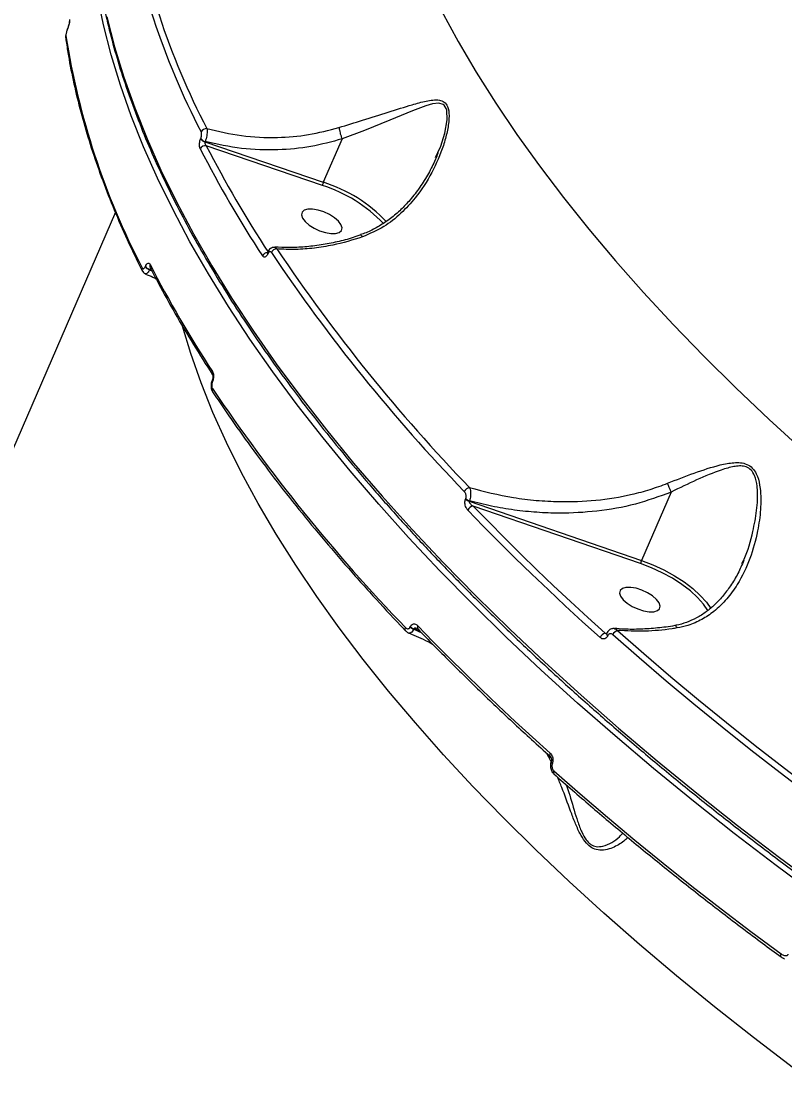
# Model space of a CAD drawing. Header units: millimetres. Extents: x -6521 to 6343, y -6174 to 4868.
# Drawn here: x -4363.9 to -4206, y -218.1 to 4.2 of the extents above; entities that cross this region are included whole.
import ezdxf

# ---------------------------------------------------------------- set-up
doc = ezdxf.new("R2010")
doc.units = ezdxf.units.MM
for name, color, linetype in [('DIKOM_ОБЪЕКТ', 7, 'Continuous'), ('DIKOM_РАЗМЕР_ЗОНА', 7, 'Continuous'), ('DIKOM_РАЗМЕР_ОБЪЕКТА', 7, 'Continuous')]:
    doc.layers.add(name, color=color, linetype=linetype)
doc.styles.add('style1', font='arial.ttf', dxfattribs={"width": 0.8})
doc.dimstyles.new('1-50', dxfattribs={"dimtxt": 300, "dimasz": 200, "dimexe": 100, "dimexo": 0, "dimgap": 100, "dimtad": 1, "dimtxsty": 'style1', "dimcen": 200, "dimclrd": 7, "dimclre": 7, "dimclrt": 7, "dimadec": 1, "dimazin": 2, "dimtfac": 1, "dimtmove": 0, "dimatfit": 2, "dimfxl": 0, "dimlwd": 25, "dimlwe": 18, "dimarcsym": 0})

# ---------------------------------------------------------------- blocks, each defined once
blk = doc.blocks.new('*D11')
at = {"layer": 'Defpoints', "color": 0, "transparency": 16777216}
for p in [(2818.82, 364.95), (-5102.52, -1661.02), (-5102.52, -4861.8)]:
    blk.add_point(p, dxfattribs=at)
at = {"layer": 'DIKOM_РАЗМЕР_ОБЪЕКТА', "color": 7, "lineweight": 18, "transparency": 16777216}
for p, q in [((2818.82, 364.95), (2818.82, -4961.8)), ((-5102.52, -1661.02), (-5102.52, -4961.8))]:
    blk.add_line(p, q, dxfattribs=at)
at = {"layer": 'DIKOM_РАЗМЕР_ОБЪЕКТА', "color": 7, "lineweight": 25, "transparency": 16777216}
blk.add_line((2618.82, -4861.8), (-4902.52, -4861.8), dxfattribs=at)
at = {"layer": 'DIKOM_РАЗМЕР_ОБЪЕКТА', "color": 7, "transparency": 16777216}
for points in [[(-4902.52, -4828.46), (-4902.52, -4895.13), (-5102.52, -4861.8)], [(2618.82, -4828.46), (2618.82, -4895.13), (2818.82, -4861.8)]]:
    blk.add_solid(points, dxfattribs=at)
at = {"layer": 'DIKOM_РАЗМЕР_ОБЪЕКТА', "color": 7, "transparency": 16777216, "insert": (-736, -4608.63), "char_height": 300, "attachment_point": 5, "style": 'style1'}
blk.add_mtext('7900', dxfattribs=at)
blk = doc.blocks.new('*D13')
at = {"layer": 'Defpoints', "color": 0, "transparency": 16777216}
for p in [(1683.24, 4867.99), (-4359.52, -3960.36), (6242.61, -3960.36)]:
    blk.add_point(p, dxfattribs=at)
at = {"layer": 'DIKOM_РАЗМЕР_ЗОНА', "color": 7, "lineweight": 18, "transparency": 16777216}
for p, q in [((1683.24, 4867.99), (6342.61, 4867.99)), ((-4359.52, -3960.36), (6342.61, -3960.36))]:
    blk.add_line(p, q, dxfattribs=at)
at = {"layer": 'DIKOM_РАЗМЕР_ЗОНА', "color": 7, "lineweight": 25, "transparency": 16777216}
blk.add_line((6242.61, 4667.99), (6242.61, -3760.36), dxfattribs=at)
at = {"layer": 'DIKOM_РАЗМЕР_ЗОНА', "color": 7, "transparency": 16777216}
for points in [[(6209.28, 4667.99), (6275.95, 4667.99), (6242.61, 4867.99)], [(6209.28, -3760.36), (6275.95, -3760.36), (6242.61, -3960.36)]]:
    blk.add_solid(points, dxfattribs=at)
at = {"layer": 'DIKOM_РАЗМЕР_ЗОНА', "color": 7, "transparency": 16777216, "insert": (5989.44, 630.24), "char_height": 300, "attachment_point": 5, "rotation": 90, "style": 'style1'}
blk.add_mtext('8850', dxfattribs=at)
blk = doc.blocks.new('*D14')
at = {"layer": 'Defpoints', "color": 0, "transparency": 16777216}
for p in [(4318.82, 257.45), (-6520.67, -1799.21), (4318.82, -6073.51)]:
    blk.add_point(p, dxfattribs=at)
at = {"layer": 'DIKOM_РАЗМЕР_ЗОНА', "color": 7, "lineweight": 18, "transparency": 16777216}
for p, q in [((4318.82, 257.45), (4318.82, -6173.51)), ((-6520.67, -1799.21), (-6520.67, -6173.51))]:
    blk.add_line(p, q, dxfattribs=at)
at = {"layer": 'DIKOM_РАЗМЕР_ЗОНА', "color": 7, "lineweight": 25, "transparency": 16777216}
blk.add_line((-6320.67, -6073.51), (4118.82, -6073.51), dxfattribs=at)
at = {"layer": 'DIKOM_РАЗМЕР_ЗОНА', "color": 7, "transparency": 16777216}
for points in [[(-6320.67, -6040.18), (-6320.67, -6106.84), (-6520.67, -6073.51)], [(4118.82, -6040.18), (4118.82, -6106.84), (4318.82, -6073.51)]]:
    blk.add_solid(points, dxfattribs=at)
at = {"layer": 'DIKOM_РАЗМЕР_ЗОНА', "color": 7, "transparency": 16777216, "insert": (-430.65, -5820.34), "char_height": 300, "attachment_point": 5, "style": 'style1'}
blk.add_mtext('10850', dxfattribs=at)

msp = doc.modelspace()

# ---------------------------------------------------------------- linework, layer by layer
at = {"layer": 'DIKOM_ОБЪЕКТ', "color": 7, "linetype": 'Continuous', "lineweight": 15}
for p, q in [((-4354.413, 2.631), (-4354.442, 2.565)), ((-4354.399, 2.746), (-4354.428, 2.68)), ((-4326.829, -20.059), (-4326.801, -19.993)), ((-4325.915, -20.624), (-4325.944, -20.69)), ((-4325.944, -20.69), (-4301.441, -29.074)), ((-4301.624, -29.719), (-4325.683, -21.487)), ((-4297.55, -20.088), (-4301.441, -29.074)), ((-4278.198, -23.937), (-4277.739, -22.919)), ((-4344.488, -35.263), (-4460.94, -304.155)), ((-4312.984, -43.581), (-4313.004, -43.626)), ((-4312.926, -43.869), (-4312.946, -43.915)), ((-4338.295, -46.535), (-4338.267, -46.469)), ((-4337.381, -47.1), (-4337.41, -47.166)), ((-4337.41, -47.166), (-4336.924, -47.415)), ((-4337.025, -47.222), (-4337.381, -47.1)), ((-4324.441, -70.036), (-4324.461, -70.081)), ((-4324.384, -70.325), (-4324.403, -70.37)), ((-4229.447, -93.211), (-4235.581, -107.373)), ((-4272, -94.644), (-4271.963, -94.559)), ((-4271.212, -95.011), (-4271.249, -95.096)), ((-4271.249, -95.096), (-4235.581, -107.373)), ((-4235.765, -108.018), (-4270.413, -96.092)), ((-4214.782, -108.014), (-4214.441, -107.336)), ((-4283.475, -121.139), (-4283.438, -121.054)), ((-4282.686, -121.506), (-4282.723, -121.591)), ((-4282.723, -121.591), (-4281.069, -122.355)), ((-4281.496, -121.915), (-4282.686, -121.506)), ((-4243.084, -122.425), (-4242.774, -122.47)), ((-4242.807, -122.487), (-4242.818, -122.514)), ((-4242.581, -122.964), (-4242.593, -122.991)), ((-4254.735, -148.062), (-4255.138, -147.328)), ((-4254.335, -148.938), (-4254.735, -148.062)), ((-4254.256, -148.924), (-4254.268, -148.951)), ((-4254.031, -149.401), (-4254.042, -149.428))]:
    msp.add_line(p, q, dxfattribs=at)
at = {"layer": 'DIKOM_ОБЪЕКТ', "color": 7, "linetype": 'Continuous', "lineweight": 15, "flags": 128}
for points in [[(-4198.842, -177.076), (-4207.719, -170.502), (-4216.386, -163.872), (-4224.836, -157.191), (-4233.06, -150.465), (-4241.053, -143.699), (-4248.806, -136.899), (-4256.315, -130.071), (-4263.572, -123.221), (-4270.572, -116.354), (-4277.308, -109.477), (-4283.775, -102.594), (-4289.968, -95.712), (-4295.881, -88.837), (-4301.509, -81.974), (-4306.847, -75.13), (-4311.891, -68.309), (-4316.638, -61.518), (-4321.081, -54.762), (-4325.219, -48.047), (-4329.048, -41.379), (-4332.563, -34.763), (-4335.763, -28.206), (-4338.645, -21.711), (-4341.206, -15.286), (-4343.444, -8.935), (-4345.357, -2.663), (-4346.943, 3.523), (-4348.202, 9.619)], [(-4346.228, 5.174), (-4344.642, -1.013), (-4342.729, -7.284), (-4340.491, -13.635), (-4337.93, -20.061), (-4335.049, -26.555), (-4331.848, -33.113), (-4328.333, -39.729), (-4324.504, -46.396), (-4320.367, -53.111), (-4315.923, -59.867), (-4311.177, -66.658), (-4306.132, -73.479), (-4300.794, -80.324), (-4295.166, -87.187), (-4289.253, -94.062), (-4283.061, -100.944), (-4276.593, -107.826), (-4269.857, -114.704), (-4262.857, -121.571), (-4255.6, -128.421), (-4248.091, -135.249), (-4240.338, -142.048), (-4232.345, -148.814), (-4224.121, -155.54), (-4215.672, -162.222), (-4207.005, -168.852), (-4198.127, -175.426)], [(-4276.954, 6.444), (-4273.524, 0.108), (-4269.781, -6.279), (-4265.729, -12.711), (-4261.37, -19.183), (-4256.709, -25.687), (-4251.75, -32.219), (-4246.498, -38.772), (-4240.958, -45.34), (-4235.135, -51.916), (-4229.035, -58.496), (-4222.662, -65.072), (-4216.023, -71.639), (-4209.124, -78.19), (-4201.972, -84.719)], [(-4354.429, 2.677), (-4354.441, 2.639), (-4354.442, 2.565)], [(-4354.398, 2.749), (-4354.412, 2.705), (-4354.413, 2.631)], [(-4277.739, -22.919), (-4277.142, -21.593), (-4276.315, -18.897), (-4275.812, -16.156), (-4275.882, -14.153), (-4275.99, -13.798), (-4276.448, -13.109), (-4276.628, -12.976), (-4277.56, -12.72), (-4278.819, -12.857), (-4280.195, -13.243), (-4282.958, -14.277), (-4287.644, -16.205), (-4292.9, -18.314), (-4297.549, -20.086), (-4297.549, -20.086), (-4297.549, -20.086)], [(-4302.538, -34.828), (-4303.671, -34.637), (-4304.651, -34.65), (-4305.397, -34.867), (-4305.849, -35.269), (-4305.971, -35.824), (-4305.753, -36.487), (-4305.212, -37.205), (-4304.393, -37.919), (-4303.361, -38.571), (-4302.201, -39.109), (-4301.006, -39.489), (-4299.872, -39.68), (-4298.893, -39.667), (-4298.147, -39.45), (-4297.695, -39.048), (-4297.573, -38.493), (-4297.791, -37.83), (-4298.331, -37.112), (-4299.151, -36.398), (-4300.182, -35.746), (-4301.343, -35.208), (-4302.538, -34.828)], [(-4204.076, -212.481), (-4212.391, -206.151), (-4220.488, -199.769), (-4228.36, -193.341), (-4235.999, -186.873), (-4243.398, -180.372), (-4250.55, -173.843), (-4257.448, -167.292), (-4264.087, -160.725), (-4270.46, -154.149), (-4276.561, -147.569), (-4282.384, -140.993), (-4287.924, -134.425), (-4293.175, -127.872), (-4298.134, -121.34), (-4302.795, -114.835), (-4307.154, -108.364), (-4311.207, -101.932), (-4314.95, -95.545), (-4318.379, -89.209), (-4321.492, -82.93), (-4324.286, -76.714), (-4326.757, -70.567), (-4328.904, -64.494), (-4330.631, -58.838)], [(-4244.137, -123.328), (-4247.768, -120.044), (-4251.341, -116.754), (-4254.856, -113.459), (-4258.311, -110.16), (-4261.707, -106.857), (-4265.043, -103.551), (-4268.318, -100.242), (-4271.531, -96.932)], [(-4270.413, -96.092), (-4267.208, -99.395), (-4263.941, -102.695), (-4260.613, -105.994), (-4257.225, -109.289), (-4253.777, -112.58), (-4250.271, -115.867), (-4246.706, -119.149), (-4243.084, -122.425)], [(-4221.804, -117.759), (-4221.807, -117.754), (-4222.724, -116.395), (-4223.949, -115.014), (-4225.455, -113.643), (-4227.204, -112.315), (-4229.158, -111.06), (-4231.269, -109.908), (-4233.489, -108.886), (-4235.765, -108.018)], [(-4235.581, -107.373), (-4233.233, -108.269), (-4230.944, -109.323), (-4228.767, -110.511), (-4226.752, -111.805), (-4224.948, -113.175), (-4223.396, -114.588), (-4222.132, -116.013), (-4221.249, -117.305)], [(-4236.678, -113.127), (-4237.811, -112.936), (-4238.79, -112.949), (-4239.536, -113.165), (-4239.989, -113.567), (-4240.111, -114.122), (-4239.893, -114.786), (-4239.352, -115.503), (-4238.533, -116.217), (-4237.501, -116.87), (-4236.34, -117.408), (-4235.145, -117.787), (-4234.012, -117.979), (-4233.033, -117.965), (-4232.287, -117.749), (-4231.834, -117.347), (-4231.712, -116.792), (-4231.93, -116.129), (-4232.471, -115.411), (-4233.29, -114.697), (-4234.322, -114.045), (-4235.483, -113.507), (-4236.678, -113.127)], [(-4281.896, -120.866), (-4278.683, -124.176), (-4275.408, -127.485), (-4272.073, -130.791), (-4268.677, -134.094), (-4265.221, -137.393), (-4261.706, -140.688), (-4258.133, -143.978), (-4254.502, -147.262)], [(-4240.525, -121.835), (-4235.058, -126.636), (-4229.472, -131.419), (-4223.768, -136.185), (-4217.95, -140.93), (-4212.019, -145.653), (-4205.978, -150.351), (-4199.829, -155.023), (-4193.576, -159.667)], [(-4194.469, -160.649), (-4200.736, -155.995), (-4206.898, -151.312), (-4212.953, -146.604), (-4218.897, -141.871), (-4224.728, -137.115), (-4230.445, -132.339), (-4236.043, -127.545), (-4241.522, -122.734)], [(-4253.717, -150.893), (-4248.238, -155.704), (-4242.64, -160.498), (-4236.923, -165.274), (-4231.092, -170.03), (-4225.148, -174.763), (-4219.093, -179.472), (-4212.931, -184.154), (-4206.664, -188.808)], [(-4206.677, -189.442), (-4206.716, -189.402), (-4206.752, -189.324), (-4206.765, -189.221), (-4206.755, -189.098), (-4206.72, -188.958), (-4206.664, -188.808)]]:
    msp.add_lwpolyline(points, dxfattribs=at)
at = {"layer": 'DIKOM_ОБЪЕКТ', "color": 7, "linetype": 'Continuous', "lineweight": 15}
for centre, radius, start, end in [((-4188.46, 53.459), 155.933, 188.87081, 207.53587), ((-4187.577, 53.969), 155.593, 188.87112, 207.53574), ((-4354.01, 0.94), 0.78, 156.2726, 187.69141), ((-4200.649, 25.302), 155.94, 188.87142, 207.53561), ((-4325.479, -19.074), 1.61, 214.79674, 254.27247), ((-4325.662, -19.138), 1.182, 84.30644, 154.5644), ((-4325.865, -22.654), 1.181, 81.13914, 154.69558), ((-4109.369, 89.652), 244.608, 207.19766, 213.20927), ((-4325.508, -19.141), 1.609, 214.7885, 254.29093), ((-4108.629, 90.052), 244.035, 207.1976, 213.209), ((-4299.455, -29.984), 2.184, 155.38909, 173.05025), ((-4310.895, -58.651), 30.38, 43.90418, 72.23182), ((-4310.245, -57.687), 29.937, 43.0995, 72.8966), ((-4312.893, -44.846), 1.251, 94.55597, 155.08992), ((-4312.709, -43.718), 0.308, 162.10042, 219.75233), ((-4312.688, -43.672), 0.309, 163.00619, 219.69575), ((-4311.068, -44.12), 1.247, 89.04097, 155.20488), ((-4011.525, 158.138), 362.082, 213.8593, 223.93756), ((-4011.027, 158.423), 361.293, 213.85936, 223.93734), ((-4336.974, -45.617), 1.609, 214.78414, 254.28507), ((-4336.944, -45.549), 1.611, 214.80951, 254.27427), ((-4336.648, -46.39), 0.719, 154.68323, 205.62612), ((-4119.771, 65.697), 244.567, 207.19715, 213.20978), ((-4338.271, -47.096), 0.722, 154.82201, 205.48733), ((-4323.779, -68.56), 0.686, 153.45154, 210.62814), ((-4324.165, -70.173), 0.309, 162.83328, 219.66833), ((-4324.146, -70.128), 0.308, 162.30655, 219.72567), ((-4323.78, -72.063), 0.688, 153.54782, 210.7274), ((-4023.712, 129.984), 362.091, 213.85927, 223.93728), ((-4270.959, -93.665), 1.417, 99.5468, 156.53552), ((-4270.648, -93.246), 1.945, 225.95025, 252.00736), ((-4270.61, -93.159), 1.947, 225.9544, 251.98986), ((-4270.246, -97.478), 1.396, 96.87335, 156.98368), ((-4233.55, -108.302), 2.234, 155.41497, 172.68305), ((-4283.93, -121.57), 0.608, 149.38007, 217.31509), ((-4282.121, -119.738), 1.948, 225.97366, 251.98395), ((-4282.084, -119.654), 1.948, 225.96065, 251.98361), ((-4281.35, -121.174), 0.627, 150.53743, 216.08213), ((-4240.068, -123.345), 1.577, 106.8446, 157.20019), ((-4242.727, -123.906), 1.524, 103.56181, 157.6942), ((-4242.357, -122.589), 0.467, 170.43532, 239.55639), ((-4242.341, -122.558), 0.472, 171.54906, 239.35083), ((-4254.025, -147.576), 0.571, 146.61885, 218.10875), ((-4253.803, -149.023), 0.471, 171.36225, 239.38933), ((-4253.793, -148.998), 0.468, 170.80213, 239.48314), ((-4253.234, -151.207), 0.576, 146.91224, 217.65833)]:
    msp.add_arc(centre, radius, start, end, dxfattribs=at)
for points, knots in [([(-4349.341, 31.32), (-4349.352, 30.902), (-4349.414, 28.695), (-4349.234, 24.601), (-4348.787, 19.036), (-4348.021, 13.372), (-4346.966, 7.624), (-4345.616, 1.792), (-4343.972, -4.118), (-4342.036, -10.101), (-4339.81, -16.153), (-4337.294, -22.269), (-4334.492, -28.445), (-4331.406, -34.674), (-4328.037, -40.954), (-4324.389, -47.279), (-4320.464, -53.644), (-4316.265, -60.044), (-4311.796, -66.475), (-4307.06, -72.933), (-4302.061, -79.411), (-4296.803, -85.905), (-4291.289, -92.411), (-4285.523, -98.923), (-4279.511, -105.437), (-4273.257, -111.948), (-4266.765, -118.45), (-4260.04, -124.94), (-4253.088, -131.413), (-4245.913, -137.863), (-4238.522, -144.285), (-4230.918, -150.676), (-4223.11, -157.03), (-4215.101, -163.342), (-4206.898, -169.608), (-4198.509, -175.823), (-4189.937, -181.982), (-4181.191, -188.081), (-4172.276, -194.116), (-4163.2, -200.081), (-4153.969, -205.972), (-4144.59, -211.785), (-4135.07, -217.516), (-4125.417, -223.16), (-4115.637, -228.713), (-4105.737, -234.169), (-4096.842, -238.937), (-4091.224, -241.859), (-4088.976, -243.028)], [0, 0, 0, 0, 0.0051792, 0.0273901, 0.049613, 0.0718476, 0.0940928, 0.1163477, 0.1386106, 0.1608804, 0.1831555, 0.2054353, 0.2277182, 0.2500036, 0.2722903, 0.2945781, 0.3168663, 0.3391542, 0.3614419, 0.3837287, 0.4060148, 0.4282999, 0.450584, 0.4728671, 0.4951492, 0.5174301, 0.53971, 0.5619888, 0.5842668, 0.6065437, 0.6288196, 0.6510948, 0.6733692, 0.6956427, 0.7179154, 0.7401877, 0.7624591, 0.7847299, 0.8070002, 0.8292702, 0.8515394, 0.8738084, 0.896077, 0.9183454, 0.9406132, 0.9628807, 0.9851482, 1, 1, 1, 1]), ([(-4353.978, 4.639), (-4353.973, 4.562), (-4353.962, 4.39), (-4354.006, 4.005), (-4354.103, 3.542), (-4354.242, 3.058), (-4354.356, 2.773), (-4354.413, 2.631)], [0, 0, 0, 0, 0.1741544, 0.3895588, 0.5957982, 0.7978515, 1, 1, 1, 1]), ([(-4354.442, 2.565), (-4354.48, 2.471), (-4354.555, 2.284), (-4354.646, 1.966), (-4354.709, 1.664), (-4354.736, 1.415), (-4354.728, 1.303), (-4354.724, 1.253)], [0, 0, 0, 0, 0.2039254, 0.4079989, 0.6134842, 0.8264786, 1, 1, 1, 1]), ([(-4354.426, 2.676), (-4354.44, 2.646), (-4354.522, 2.468), (-4354.602, 2.249), (-4354.64, 2.077), (-4354.641, 2.073)], [0, 0, 0, 0, 0.1657832, 0.9809842, 1, 1, 1, 1]), ([(-4354.038, 4.224), (-4354.038, 4.224), (-4354.038, 4.225), (-4354.036, 4.152), (-4354.049, 3.999), (-4354.091, 3.736), (-4354.173, 3.387), (-4354.285, 3.025), (-4354.365, 2.831), (-4354.4, 2.749)], [0, 0, 0, 0, 0.0559439, 0.1515351, 0.2848768, 0.4482484, 0.6430463, 0.8475934, 1, 1, 1, 1]), ([(-4354.641, 2.073), (-4354.684, 1.896), (-4354.776, 1.514), (-4354.823, 1.124), (-4354.781, 0.889), (-4354.771, 0.831)], [0, 0, 0, 0, 0.3935842, 0.8523427, 1, 1, 1, 1]), ([(-4354.783, 0.835), (-4354.636, -0.164), (-4354.213, -3.059), (-4353.286, -7.914), (-4351.906, -13.754), (-4350.23, -19.672), (-4348.262, -25.663), (-4346.005, -31.722), (-4343.455, -37.846), (-4341.065, -43.08), (-4339.481, -46.28), (-4338.925, -47.404)], [0, 0, 0, 0, 0.0652923, 0.1891241, 0.3129919, 0.4369043, 0.560854, 0.6848328, 0.8088349, 0.9328569, 1, 1, 1, 1]), ([(-4298.2, -17.726), (-4296.568, -17.226), (-4293.014, -16.136), (-4287.903, -14.523), (-4283.563, -13.138), (-4280.578, -12.317), (-4278.729, -12.003), (-4277.449, -11.99), (-4276.368, -12.364), (-4275.81, -13.093), (-4275.431, -14.24), (-4275.347, -15.997), (-4275.769, -18.638), (-4276.831, -22.435), (-4278.87, -27.164), (-4281.919, -31.887), (-4285.347, -35.59), (-4288.932, -38.47), (-4291.835, -39.725), (-4293.344, -40.378)], [0, 0, 0, 0, 0.0790189, 0.1721793, 0.2680572, 0.3287284, 0.3610575, 0.3938987, 0.422331, 0.4513186, 0.4599425, 0.4989924, 0.5446043, 0.5914351, 0.6876187, 0.7865797, 0.8546748, 0.9244439, 1, 1, 1, 1]), ([(-4325.545, -17.961), (-4323.181, -18.517), (-4318.387, -19.643), (-4311.27, -19.93), (-4304.444, -19.37), (-4300.297, -18.278), (-4298.2, -17.726)], [0, 0, 0, 0, 0.2625675, 0.5326646, 0.7636464, 1, 1, 1, 1]), ([(-4298.2, -17.726), (-4298.194, -17.778), (-4298.176, -17.928), (-4298.112, -18.286), (-4297.979, -18.833), (-4297.778, -19.492), (-4297.626, -19.888), (-4297.549, -20.086)], [0, 0, 0, 0, 0.0873307, 0.2536178, 0.5024001, 0.7512007, 1, 1, 1, 1]), ([(-4326.801, -19.993), (-4326.765, -19.899), (-4326.694, -19.71), (-4326.637, -19.384), (-4326.625, -19.07), (-4326.658, -18.806), (-4326.707, -18.685), (-4326.73, -18.63)], [0, 0, 0, 0, 0.2039442, 0.4080153, 0.613569, 0.8265562, 1, 1, 1, 1]), ([(-4325.545, -17.961), (-4325.526, -18.063), (-4325.485, -18.292), (-4325.496, -18.801), (-4325.575, -19.413), (-4325.717, -20.055), (-4325.849, -20.434), (-4325.915, -20.624)], [0, 0, 0, 0, 0.1700163, 0.3808097, 0.5866739, 0.7930999, 1, 1, 1, 1]), ([(-4326.933, -22.149), (-4326.967, -22.065), (-4327.046, -21.876), (-4327.096, -21.468), (-4327.077, -20.985), (-4326.991, -20.489), (-4326.883, -20.202), (-4326.829, -20.059)], [0, 0, 0, 0, 0.1741978, 0.3896012, 0.5957813, 0.7978715, 1, 1, 1, 1]), ([(-4325.944, -20.69), (-4325.957, -20.73), (-4325.973, -20.779), (-4325.982, -20.89), (-4325.969, -21.026), (-4325.903, -21.209), (-4325.804, -21.369), (-4325.721, -21.45), (-4325.683, -21.487)], [0, 0, 0, 0, 0.1445949, 0.1755988, 0.3626185, 0.5711222, 0.804671, 1, 1, 1, 1]), ([(-4297.55, -20.088), (-4299.691, -20.672), (-4304.023, -21.854), (-4311.051, -22.499), (-4318.464, -22.281), (-4323.408, -21.182), (-4325.915, -20.624)], [0, 0, 0, 0, 0.23289, 0.4712968, 0.7319731, 1, 1, 1, 1]), ([(-4297.549, -20.086), (-4297.549, -20.086), (-4297.549, -20.087), (-4297.549, -20.088), (-4297.55, -20.088), (-4297.55, -20.088)], [0, 0, 0, 0, 0.38531, 0.8715633, 1, 1, 1, 1]), ([(-4277.662, -22.961), (-4277.907, -23.554), (-4278.56, -25.135), (-4279.883, -27.662), (-4281.652, -30.449), (-4283.596, -32.91), (-4285.639, -35.03), (-4287.783, -36.809), (-4290.124, -38.317), (-4292.118, -39.357), (-4293.367, -39.775), (-4293.752, -39.904)], [0, 0, 0, 0, 0.0802324, 0.2137088, 0.3561233, 0.4922772, 0.6045479, 0.7235499, 0.8393848, 0.9504665, 1, 1, 1, 1]), ([(-4293.727, -39.965), (-4294.249, -40.151), (-4295.858, -40.724), (-4298.601, -41.43), (-4301.929, -42.09), (-4305.257, -42.483), (-4308.468, -42.642), (-4310.517, -42.536), (-4311.499, -42.485)], [0, 0, 0, 0, 0.0878584, 0.2709826, 0.4556388, 0.6415052, 0.8281405, 1, 1, 1, 1]), ([(-4293.706, -40.032), (-4293.695, -40.022), (-4293.652, -39.982), (-4293.531, -40.105), (-4293.411, -40.269), (-4293.358, -40.356), (-4293.344, -40.378)], [0, 0, 0, 0, 0.1668963, 0.6565432, 0.9123342, 1, 1, 1, 1]), ([(-4293.344, -40.378), (-4295.38, -41.003), (-4298.694, -42.022), (-4303.323, -42.737), (-4307.215, -43.043), (-4309.755, -42.931), (-4311.048, -42.874)], [0, 0, 0, 0, 0.3422168, 0.5572656, 0.7746017, 1, 1, 1, 1]), ([(-4312.946, -43.915), (-4312.988, -44.002), (-4313.094, -44.222), (-4313.311, -44.47), (-4313.57, -44.596), (-4313.826, -44.56), (-4313.96, -44.4), (-4314.027, -44.32)], [0, 0, 0, 0, 0.1407959, 0.3552992, 0.57006, 0.7849691, 1, 1, 1, 1]), ([(-4313.004, -43.622), (-4313.019, -43.656), (-4313.053, -43.734), (-4313.092, -43.783), (-4313.092, -43.783), (-4313.092, -43.783)], [0, 0, 0, 0, 0.333626, 0.7480964, 1, 1, 1, 1]), ([(-4311.524, -42.546), (-4311.68, -42.55), (-4311.985, -42.557), (-4312.394, -42.778), (-4312.743, -43.108), (-4312.897, -43.417), (-4312.98, -43.582)], [0, 0, 0, 0, 0.2386489, 0.4690638, 0.7163859, 1, 1, 1, 1]), ([(-4312.2, -43.597), (-4312.246, -43.544), (-4312.336, -43.437), (-4312.507, -43.413), (-4312.681, -43.497), (-4312.826, -43.663), (-4312.898, -43.811), (-4312.926, -43.869)], [0, 0, 0, 0, 0.2142366, 0.4284217, 0.642943, 0.8577167, 1, 1, 1, 1]), ([(-4311.505, -42.567), (-4311.44, -42.57), (-4311.269, -42.578), (-4311.133, -42.76), (-4311.048, -42.874)], [0, 0, 0, 0, 0.3761921, 1, 1, 1, 1]), ([(-4338.925, -46.789), (-4338.888, -46.845), (-4338.815, -46.956), (-4338.663, -46.977), (-4338.506, -46.883), (-4338.38, -46.715), (-4338.317, -46.581), (-4338.295, -46.535)], [0, 0, 0, 0, 0.2288219, 0.4578842, 0.6784767, 0.8883619, 1, 1, 1, 1]), ([(-4338.267, -46.469), (-4338.235, -46.4), (-4338.139, -46.195), (-4337.945, -45.939), (-4337.703, -45.795), (-4337.469, -45.829), (-4337.355, -45.998), (-4337.298, -46.083)], [0, 0, 0, 0, 0.1082932, 0.3204569, 0.5430467, 0.7715754, 1, 1, 1, 1]), ([(-4338.908, -47.399), (-4338.884, -47.456), (-4338.803, -47.649), (-4338.582, -47.886), (-4338.35, -47.981), (-4338.263, -48.017)], [0, 0, 0, 0, 0.2078025, 0.7019567, 1, 1, 1, 1]), ([(-4338.287, -48.062), (-4337.763, -48.263), (-4337.004, -48.554), (-4336.295, -48.926), (-4336.075, -49.041)], [0, 0, 0, 0, 0.6908827, 1, 1, 1, 1]), ([(-4337.41, -47.166), (-4337.456, -47.258), (-4337.591, -47.522), (-4337.83, -47.855), (-4338.088, -48.071), (-4338.212, -48.033), (-4338.268, -48.015)], [0, 0, 0, 0, 0.1549738, 0.4463733, 0.7504326, 1, 1, 1, 1]), ([(-4336.976, -46.951), (-4337.014, -46.938), (-4337.102, -46.908), (-4337.225, -46.931), (-4337.305, -46.987), (-4337.352, -47.043), (-4337.369, -47.077), (-4337.381, -47.1)], [0, 0, 0, 0, 0.2528386, 0.5777137, 0.7935741, 0.8612376, 1, 1, 1, 1]), ([(-4337.296, -46.701), (-4336.728, -47.799), (-4335.082, -50.982), (-4332.137, -56.287), (-4328.415, -62.592), (-4325.71, -66.816), (-4324.369, -68.91)], [0, 0, 0, 0, 0.1499044, 0.4348016, 0.719708, 1, 1, 1, 1]), ([(-4324.368, -68.912), (-4324.368, -68.912), (-4324.367, -68.914), (-4324.341, -68.982), (-4324.314, -69.116), (-4324.3, -69.315), (-4324.313, -69.56), (-4324.359, -69.806), (-4324.412, -69.973), (-4324.438, -70.026), (-4324.441, -70.033)], [0, 0, 0, 0, 0.0839474, 0.1948038, 0.3337422, 0.4742555, 0.6405826, 0.819293, 0.9761692, 1, 1, 1, 1]), ([(-4324.392, -68.254), (-4324.337, -68.361), (-4324.227, -68.575), (-4324.156, -69.039), (-4324.169, -69.542), (-4324.254, -69.989), (-4324.347, -70.23), (-4324.384, -70.325)], [0, 0, 0, 0, 0.2150066, 0.4299637, 0.6447123, 0.8592345, 1, 1, 1, 1]), ([(-4324.46, -70.08), (-4324.46, -70.08), (-4324.573, -70.29), (-4324.687, -70.806), (-4324.698, -71.589), (-4324.571, -72.143), (-4324.385, -72.377), (-4324.36, -72.408)], [0, 0, 0, 0, 0.0007459, 0.3034919, 0.6109584, 0.9486764, 1, 1, 1, 1]), ([(-4324.403, -70.37), (-4324.428, -70.434), (-4324.491, -70.596), (-4324.547, -70.897), (-4324.555, -71.233), (-4324.507, -71.542), (-4324.433, -71.685), (-4324.396, -71.757)], [0, 0, 0, 0, 0.1423053, 0.3571285, 0.5715822, 0.785729, 1, 1, 1, 1]), ([(-4324.371, -72.415), (-4323.622, -73.538), (-4321.451, -76.798), (-4317.649, -82.217), (-4312.882, -88.677), (-4307.848, -95.158), (-4302.556, -101.654), (-4297.01, -108.161), (-4291.313, -114.559), (-4287.058, -119.152), (-4284.76, -121.574), (-4284.414, -121.938)], [0, 0, 0, 0, 0.0688534, 0.1997292, 0.3306036, 0.4614722, 0.5923365, 0.7231945, 0.8540459, 0.9780013, 1, 1, 1, 1]), ([(-4230.185, -91.376), (-4228.341, -90.653), (-4224.603, -89.189), (-4220.08, -87.711), (-4216.923, -87.096), (-4215.083, -87.08), (-4213.746, -87.373), (-4212.575, -88.152), (-4211.602, -89.629), (-4211.196, -91.165), (-4210.841, -93.627), (-4210.848, -96.836), (-4211.52, -101.748), (-4213.005, -107.07), (-4215.248, -111.79), (-4217.864, -115.41), (-4220.345, -117.841), (-4223.073, -119.658), (-4225.644, -120.793), (-4227.428, -121.175), (-4228.176, -121.336)], [0, 0, 0, 0, 0.0952095, 0.1929572, 0.2448003, 0.2710706, 0.2981694, 0.3242916, 0.3503877, 0.3910765, 0.4019427, 0.4719632, 0.5438088, 0.639395, 0.7378512, 0.7988551, 0.8613647, 0.9113738, 0.9628372, 1, 1, 1, 1]), ([(-4214.441, -107.336), (-4214.403, -107.26), (-4213.464, -105.408), (-4212.602, -101.886), (-4211.62, -97.037), (-4211.482, -93.871), (-4211.691, -91.443), (-4211.98, -89.978), (-4212.826, -88.577), (-4213.863, -87.932), (-4215.011, -87.758), (-4215.868, -87.828), (-4217.21, -88.043), (-4219.836, -88.834), (-4224.13, -90.625), (-4227.674, -92.348), (-4229.447, -93.211)], [0, 0, 0, 0, 0.0066204, 0.1607448, 0.2720727, 0.3829784, 0.3995523, 0.4601948, 0.4977138, 0.5350838, 0.570909, 0.606966, 0.6146258, 0.6947897, 0.8473361, 1, 1, 1, 1]), ([(-4271.963, -94.559), (-4271.935, -94.475), (-4271.878, -94.309), (-4271.869, -94.016), (-4271.916, -93.714), (-4272.031, -93.405), (-4272.16, -93.207), (-4272.246, -93.114), (-4272.259, -93.101)], [0, 0, 0, 0, 0.1673116, 0.3344549, 0.5091061, 0.713036, 0.9577573, 1, 1, 1, 1]), ([(-4271.194, -92.268), (-4271.182, -92.291), (-4271.101, -92.452), (-4270.994, -92.813), (-4270.936, -93.385), (-4270.958, -93.954), (-4271.045, -94.515), (-4271.156, -94.844), (-4271.212, -95.011)], [0, 0, 0, 0, 0.0391553, 0.2683136, 0.4663748, 0.6436324, 0.819928, 1, 1, 1, 1]), ([(-4229.447, -93.207), (-4231.885, -94.105), (-4236.823, -95.924), (-4244.67, -97.27), (-4251.537, -97.657), (-4257.259, -97.447), (-4261.94, -96.96), (-4266.611, -96.182), (-4269.678, -95.401), (-4271.212, -95.011)], [0, 0, 0, 0, 0.1852053, 0.3752216, 0.5580277, 0.6672719, 0.7765214, 0.8882609, 1, 1, 1, 1]), ([(-4271.194, -92.268), (-4268.183, -93.045), (-4263.631, -94.22), (-4257.358, -94.965), (-4251.651, -95.282), (-4244.977, -95.036), (-4238.704, -94.022), (-4233.776, -92.716), (-4231.382, -91.823), (-4230.185, -91.376)], [0, 0, 0, 0, 0.222715, 0.3367346, 0.4507472, 0.6310041, 0.8132755, 0.9066466, 1, 1, 1, 1]), ([(-4230.185, -91.376), (-4230.168, -91.437), (-4230.114, -91.634), (-4229.974, -92.053), (-4229.74, -92.637), (-4229.545, -93.017), (-4229.447, -93.207)], [0, 0, 0, 0, 0.1074163, 0.3494436, 0.674703, 1, 1, 1, 1]), ([(-4229.447, -93.211), (-4229.447, -93.21), (-4229.447, -93.209), (-4229.447, -93.208), (-4229.447, -93.208), (-4229.447, -93.207)], [0, 0, 0, 0, 0.4269123, 0.7680562, 1, 1, 1, 1]), ([(-4271.531, -96.932), (-4271.549, -96.912), (-4271.685, -96.767), (-4271.89, -96.452), (-4272.072, -95.96), (-4272.145, -95.485), (-4272.131, -95.03), (-4272.044, -94.773), (-4272, -94.644)], [0, 0, 0, 0, 0.0392351, 0.2872229, 0.4951818, 0.6709998, 0.8353036, 1, 1, 1, 1]), ([(-4271.249, -95.096), (-4271.256, -95.118), (-4271.269, -95.163), (-4271.256, -95.274), (-4271.185, -95.429), (-4271.028, -95.627), (-4270.787, -95.849), (-4270.568, -96.002), (-4270.432, -96.081), (-4270.413, -96.092)], [0, 0, 0, 0, 0.0552903, 0.1098097, 0.2437154, 0.4176333, 0.6517563, 0.9518601, 1, 1, 1, 1]), ([(-4214.398, -107.367), (-4214.787, -108.271), (-4215.571, -110.096), (-4217.063, -112.594), (-4218.694, -114.766), (-4220.393, -116.566), (-4222.179, -118.05), (-4224.123, -119.283), (-4226.222, -120.196), (-4227.752, -120.699), (-4228.597, -120.806), (-4228.693, -120.818)], [0, 0, 0, 0, 0.1407327, 0.2836937, 0.420191, 0.5374357, 0.6487854, 0.7661752, 0.87911, 0.9862149, 1, 1, 1, 1]), ([(-4284.454, -121.26), (-4284.356, -121.343), (-4284.184, -121.49), (-4283.915, -121.526), (-4283.696, -121.447), (-4283.552, -121.298), (-4283.493, -121.176), (-4283.475, -121.139)], [0, 0, 0, 0, 0.302559, 0.5346699, 0.7254944, 0.9171218, 1, 1, 1, 1]), ([(-4284.404, -121.926), (-4284.352, -121.987), (-4284.183, -122.185), (-4283.944, -122.29), (-4283.778, -122.363)], [0, 0, 0, 0, 0.30812, 1, 1, 1, 1]), ([(-4282.723, -121.591), (-4282.761, -121.664), (-4282.884, -121.905), (-4283.13, -122.217), (-4283.45, -122.411), (-4283.681, -122.46), (-4283.776, -122.378), (-4283.781, -122.374)], [0, 0, 0, 0, 0.1224842, 0.4033132, 0.6724672, 0.9839227, 1, 1, 1, 1]), ([(-4283.438, -121.054), (-4283.411, -120.998), (-4283.317, -120.805), (-4283.087, -120.573), (-4282.734, -120.452), (-4282.312, -120.514), (-4282.043, -120.741), (-4281.896, -120.866)], [0, 0, 0, 0, 0.0796269, 0.2757099, 0.470753, 0.7105399, 1, 1, 1, 1]), ([(-4281.959, -121.465), (-4282.058, -121.433), (-4282.234, -121.377), (-4282.449, -121.367), (-4282.581, -121.401), (-4282.651, -121.444), (-4282.676, -121.487), (-4282.686, -121.506)], [0, 0, 0, 0, 0.3819044, 0.6809164, 0.8045694, 0.9177623, 1, 1, 1, 1]), ([(-4281.943, -121.47), (-4281.945, -121.467), (-4281.948, -121.461), (-4281.884, -121.525), (-4281.853, -121.557)], [0, 0, 0, 0, 0.5108781, 1, 1, 1, 1]), ([(-4281.857, -121.544), (-4280.753, -122.686), (-4277.551, -125.997), (-4272.07, -131.472), (-4265.338, -137.961), (-4259.446, -143.446), (-4255.768, -146.763), (-4254.475, -147.929)], [0, 0, 0, 0, 0.1293315, 0.3751358, 0.6209367, 0.8667248, 1, 1, 1, 1]), ([(-4241.171, -121.489), (-4241.28, -121.475), (-4241.608, -121.433), (-4242.123, -121.646), (-4242.575, -122.023), (-4242.725, -122.356), (-4242.789, -122.497)], [0, 0, 0, 0, 0.1609954, 0.4828203, 0.7808891, 1, 1, 1, 1]), ([(-4241.162, -121.494), (-4241.08, -121.496), (-4240.852, -121.502), (-4240.653, -121.705), (-4240.525, -121.835)], [0, 0, 0, 0, 0.3563713, 1, 1, 1, 1]), ([(-4228.688, -120.837), (-4228.694, -120.838), (-4229.88, -121.092), (-4232.253, -121.368), (-4235.766, -121.632), (-4238.75, -121.648), (-4240.514, -121.488), (-4241.156, -121.43)], [0, 0, 0, 0, 0.0014032, 0.2791295, 0.5586087, 0.8394587, 1, 1, 1, 1]), ([(-4228.176, -121.336), (-4228.532, -121.392), (-4230.766, -121.745), (-4234.952, -122.135), (-4238.643, -121.936), (-4240.525, -121.835)], [0, 0, 0, 0, 0.0849857, 0.5334642, 1, 1, 1, 1]), ([(-4228.176, -121.336), (-4228.185, -121.317), (-4228.264, -121.163), (-4228.422, -120.941), (-4228.593, -120.801), (-4228.67, -120.848), (-4228.687, -120.858)], [0, 0, 0, 0, 0.0561418, 0.4533566, 0.8808684, 1, 1, 1, 1]), ([(-4283.787, -122.387), (-4283.592, -122.462), (-4282.053, -123.047), (-4280.39, -123.813), (-4278.983, -124.583), (-4278.819, -124.672)], [0, 0, 0, 0, 0.1138754, 0.8968183, 1, 1, 1, 1]), ([(-4242.593, -122.991), (-4242.623, -123.051), (-4242.718, -123.248), (-4242.964, -123.504), (-4243.34, -123.647), (-4243.759, -123.603), (-4244.011, -123.42), (-4244.137, -123.328)], [0, 0, 0, 0, 0.093195, 0.3039035, 0.5302415, 0.7651877, 1, 1, 1, 1]), ([(-4243.084, -122.425), (-4243.004, -122.466), (-4242.915, -122.512), (-4242.82, -122.523), (-4242.811, -122.525)], [0, 0, 0, 0, 0.9008701, 1, 1, 1, 1]), ([(-4242.819, -122.51), (-4242.824, -122.523), (-4242.841, -122.565), (-4242.859, -122.579), (-4242.851, -122.574), (-4242.849, -122.572)], [0, 0, 0, 0, 0.2442502, 0.7973507, 1, 1, 1, 1]), ([(-4241.522, -122.734), (-4241.608, -122.671), (-4241.781, -122.547), (-4242.068, -122.517), (-4242.327, -122.614), (-4242.496, -122.789), (-4242.562, -122.924), (-4242.581, -122.964)], [0, 0, 0, 0, 0.2336504, 0.4673142, 0.6955384, 0.9086829, 1, 1, 1, 1]), ([(-4254.315, -148.157), (-4254.425, -148.146), (-4254.585, -148.129), (-4254.699, -148.078), (-4254.735, -148.062)], [0, 0, 0, 0, 0.6857654, 1, 1, 1, 1]), ([(-4254.502, -147.262), (-4254.41, -147.358), (-4254.214, -147.563), (-4254.004, -147.995), (-4253.892, -148.483), (-4253.889, -148.977), (-4253.984, -149.26), (-4254.031, -149.401)], [0, 0, 0, 0, 0.1890531, 0.4045061, 0.6068198, 0.8033431, 1, 1, 1, 1]), ([(-4254.472, -147.937), (-4254.456, -147.949), (-4254.415, -147.984), (-4254.317, -148.131), (-4254.239, -148.336), (-4254.203, -148.542), (-4254.203, -148.714), (-4254.227, -148.848), (-4254.247, -148.899), (-4254.256, -148.923)], [0, 0, 0, 0, 0.1191373, 0.3198951, 0.5085465, 0.6576961, 0.7845467, 0.9005194, 1, 1, 1, 1]), ([(-4254.256, -148.957), (-4254.276, -148.994), (-4254.4, -149.221), (-4254.466, -149.743), (-4254.388, -150.472), (-4254.118, -151.128), (-4253.803, -151.419), (-4253.674, -151.537)], [0, 0, 0, 0, 0.0449714, 0.2790472, 0.5332819, 0.8098672, 1, 1, 1, 1]), ([(-4254.042, -149.428), (-4254.074, -149.524), (-4254.138, -149.716), (-4254.136, -150.053), (-4254.06, -150.388), (-4253.916, -150.686), (-4253.78, -150.827), (-4253.717, -150.893)], [0, 0, 0, 0, 0.1951731, 0.3900477, 0.5932843, 0.8111227, 1, 1, 1, 1]), ([(-4253.69, -151.559), (-4252.414, -152.688), (-4248.712, -155.962), (-4242.42, -161.361), (-4234.748, -167.74), (-4226.871, -174.08), (-4218.795, -180.376), (-4212.035, -185.492), (-4207.953, -188.501), (-4206.677, -189.442)], [0, 0, 0, 0, 0.0879841, 0.255188, 0.422389, 0.5895838, 0.7567725, 0.9239565, 1, 1, 1, 1]), ([(-4238.447, -164.631), (-4238.506, -164.719), (-4238.943, -165.375), (-4240.199, -166.187), (-4241.89, -167.008), (-4243.351, -167.369), (-4244.796, -167.341), (-4246.144, -166.759), (-4247.341, -165.581), (-4248.413, -163.773), (-4249.362, -161.599), (-4250.585, -158.398), (-4251.719, -155.179), (-4252.664, -152.918), (-4252.965, -152.199)], [0, 0, 0, 0, 0.0264717, 0.196844, 0.2845544, 0.3721012, 0.4492736, 0.5042259, 0.5599736, 0.622148, 0.6951839, 0.7701984, 0.926804, 1, 1, 1, 1]), ([(-4251.13, -153.815), (-4251.089, -153.939), (-4250.528, -155.618), (-4249.802, -158.184), (-4248.829, -161.355), (-4248.051, -163.455), (-4247.176, -165.125), (-4246.452, -165.892), (-4245.751, -166.385), (-4244.805, -166.71), (-4243.284, -166.508), (-4241.641, -165.78), (-4240.287, -164.769), (-4239.672, -164.063), (-4239.444, -163.802)], [0, 0, 0, 0, 0.0149378, 0.2024756, 0.2879161, 0.3729267, 0.441246, 0.4912709, 0.5011456, 0.561037, 0.6482913, 0.7835862, 0.9197896, 1, 1, 1, 1]), ([(-4206.664, -188.808), (-4206.441, -188.945), (-4206.12, -189.143), (-4205.686, -189.196), (-4205.441, -189.143), (-4205.272, -189.027), (-4205.213, -188.919), (-4205.186, -188.87)], [0, 0, 0, 0, 0.4371257, 0.6288798, 0.7908828, 0.9060508, 1, 1, 1, 1]), ([(-4206.671, -189.431), (-4206.584, -189.499), (-4206.373, -189.667), (-4206.123, -189.755), (-4205.975, -189.807)], [0, 0, 0, 0, 0.4089314, 1, 1, 1, 1])]:
    msp.add_open_spline(points, degree=3, knots=knots, dxfattribs=at)

# ---------------------------------------------------------------- dimensions: what is measured, and where the dimension line sits
at = {"layer": 'DIKOM_РАЗМЕР_ЗОНА'}
dim = msp.add_linear_dim(base=(6242.612, -3960.361), p1=(1683.243, 4867.991), p2=(-4359.523, -3960.361), angle=90, text='8850', dimstyle='1-50', dxfattribs=at)
dim.commit()
dim.dimension.update_dxf_attribs({"geometry": '*D13', "text_midpoint": (6242.612, 630.237), "dimtype": 160})
dim = msp.add_linear_dim(base=(4318.818, -6073.511), p1=(-6520.672, -1799.212), p2=(4318.818, 257.446), text='10850', dimstyle='1-50', dxfattribs=at)
dim.commit()
dim.dimension.update_dxf_attribs({"geometry": '*D14', "text_midpoint": (-430.645, -6073.511), "dimtype": 160})
at = {"layer": 'DIKOM_РАЗМЕР_ОБЪЕКТА'}
dim = msp.add_linear_dim(base=(-5102.518, -4861.797), p1=(2818.818, 364.955), p2=(-5102.518, -1661.024), text='7900', dimstyle='1-50', dxfattribs=at)
dim.commit()
dim.dimension.update_dxf_attribs({"geometry": '*D11', "text_midpoint": (-736.001, -4861.797), "dimtype": 160})

doc.saveas('drawing.dxf')
